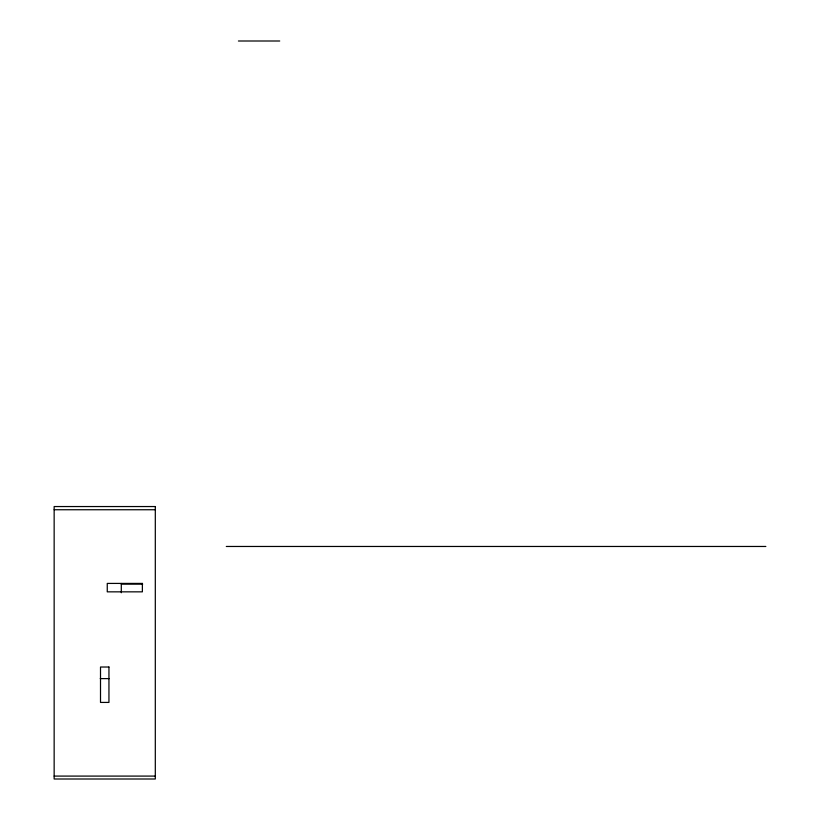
<?xml version="1.0" encoding="UTF-8"?>
<svg xmlns="http://www.w3.org/2000/svg" width="820" height="820" viewBox="0 0 820 820"><rect width="100%" height="100%" fill="white"/><g stroke="black" fill="none" stroke-linecap="round" stroke-linejoin="round"><path stroke-width="1.23" d="M238.425 41L279.722 41M54.151 509.743L155.308 509.743M226.289 546.468L765.849 546.468M121.298 584.137L142.711 584.137M100.245 678.611L109.214 678.611M54.151 776.089L155.308 776.089M121.298 583.481L121.298 592.747M155.308 506.545L54.151 506.545L54.151 779L155.308 779L155.308 506.545M142.373 583.42L107.256 583.42L107.256 591.845L142.373 591.845L142.373 583.42M108.947 667.019L100.511 667.019L100.511 702.422L108.947 702.422L108.947 667.019"/></g></svg>
